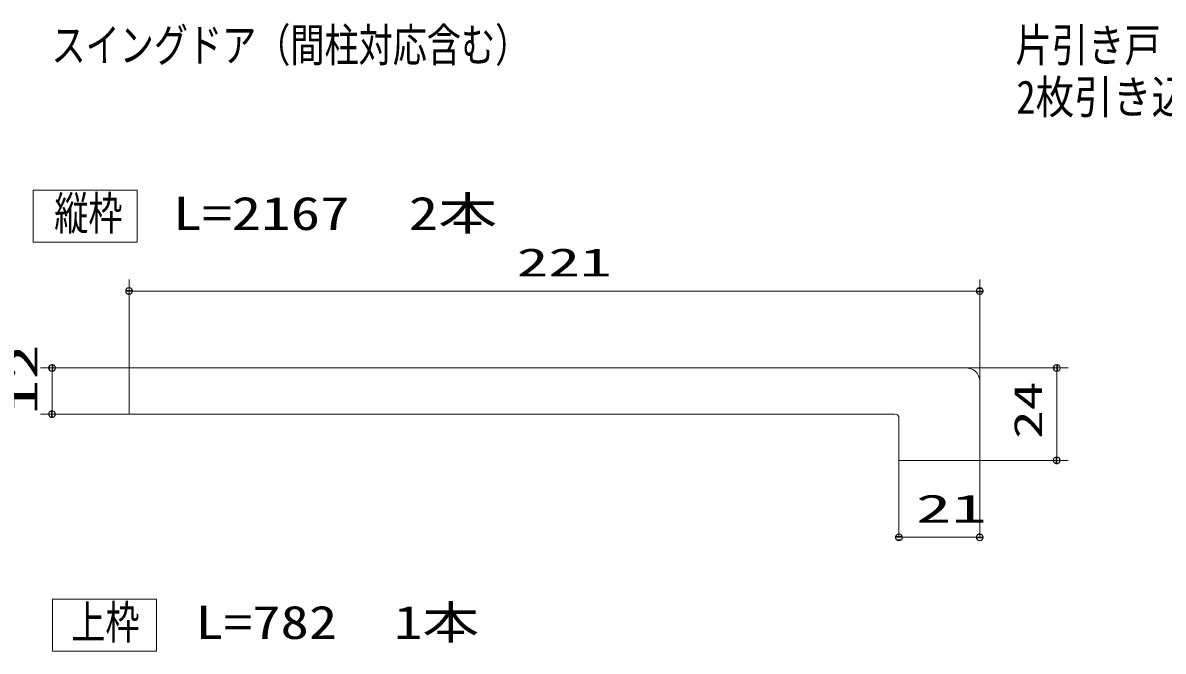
# Model space of a CAD drawing. Units: millimetres on the paper, with parts at other scales. Extents: x -305 to 305, y -152 to 152.
# Drawn here: x -253.8 to -155.1, y -91.3 to -36.8 of the extents above; entities that cross this region are included whole.
import ezdxf
from ezdxf.enums import TextEntityAlignment as Align

# ---------------------------------------------------------------- set-up
doc = ezdxf.new("R2010")
doc.units = ezdxf.units.MM
doc.layers.add('0-1_TV', color=7, linetype='Continuous', lineweight=9)
doc.layers.add('0-3_0', color=7, linetype='Continuous', lineweight=9)
doc.styles.add('ＭＳ ゴシック', font='')
doc.styles.get('ＭＳ ゴシック').set_extended_font_data('MS Gothic')

# ---------------------------------------------------------------- blocks, each defined once
blk = doc.blocks.new('_DOTSMALL')
at = {"layer": '0-3_0'}
for p, q in [((0.0746, 0.1), (-0.0746, 0.1)), ((0.1223, -0.0248), (-0.1223, -0.0248))]:
    blk.add_line(p, q, dxfattribs=at)
for points in [[(0.125, 0), (0.124, 0.0157), (0.1211, 0.0311), (0.1162, 0.046), (0.1095, 0.0602), (0.1011, 0.0735), (0.0911, 0.0856), (0.0797, 0.0963), (0.067, 0.1055), (0.0532, 0.1131), (0.0386, 0.1189), (0.0234, 0.1228), (0.0078, 0.1248), (-0.0078, 0.1248), (-0.0234, 0.1228), (-0.0386, 0.1189), (-0.0532, 0.1131), (-0.067, 0.1055), (-0.0797, 0.0963), (-0.0911, 0.0856), (-0.1011, 0.0735), (-0.1095, 0.0602), (-0.1162, 0.046), (-0.1211, 0.0311), (-0.124, 0.0157), (-0.125, 0), (0, 0)], [(-0.125, 0), (-0.124, -0.0157), (-0.1211, -0.0311), (-0.1162, -0.046), (-0.1095, -0.0602), (-0.1011, -0.0735), (-0.0911, -0.0856), (-0.0797, -0.0963), (-0.067, -0.1055), (-0.0532, -0.1131), (-0.0386, -0.1189), (-0.0234, -0.1228), (-0.0078, -0.1248), (0.0078, -0.1248), (0.0234, -0.1228), (0.0386, -0.1189), (0.0532, -0.1131), (0.067, -0.1055), (0.0797, -0.0963), (0.0911, -0.0856), (0.1011, -0.0735), (0.1095, -0.0602), (0.1162, -0.046), (0.1211, -0.0311), (0.124, -0.0157), (0.125, 0), (0, 0)]]:
    blk.add_lwpolyline(points, close=True, dxfattribs=at)

msp = doc.modelspace()

# ---------------------------------------------------------------- linework, layer by layer
at = {"layer": '0-1_TV'}
for p, q in [((-252.928, -51.36), (-252.928, -55.856)), ((-252.928, -51.36), (-243.928, -51.36)), ((-243.928, -51.36), (-243.928, -55.856)), ((-252.928, -55.856), (-243.928, -55.856)), ((-244.639, -66.749), (-244.639, -59.082)), ((-170.972, -67.878), (-170.972, -59.082)), ((-244.639, -60.082), (-170.972, -60.082)), ((-244.639, -66.749), (-252.305, -66.749)), ((-251.305, -70.744), (-251.305, -66.749)), ((-244.639, -66.749), (-172.187, -66.749)), ((-244.639, -70.744), (-244.639, -66.749)), ((-172.187, -66.749), (-163.305, -66.749)), ((-164.305, -66.749), (-164.305, -74.748)), ((-170.972, -67.878), (-170.972, -74.748)), ((-244.639, -70.744), (-252.305, -70.744)), ((-178.363, -70.744), (-244.639, -70.744)), ((-177.972, -74.748), (-177.972, -71.091)), ((-177.972, -74.748), (-177.972, -81.416)), ((-170.972, -74.748), (-177.972, -74.748)), ((-170.972, -74.748), (-170.972, -81.416)), ((-170.972, -74.748), (-163.305, -74.748)), ((-170.972, -81.415), (-177.972, -81.415)), ((-251.261, -86.783), (-251.261, -91.279)), ((-251.261, -86.783), (-242.261, -86.783)), ((-242.261, -86.783), (-242.261, -91.279)), ((-251.261, -91.279), (-242.261, -91.279))]:
    msp.add_line(p, q, dxfattribs=at)
for points in [[(-172.187, -66.749), (-171.96, -66.763), (-171.737, -66.812), (-171.569, -66.879), (-171.415, -66.973), (-171.199, -67.193), (-171.067, -67.434), (-171, -67.654), (-170.975, -67.815), (-170.972, -67.878)], [(-177.972, -71.091), (-177.971, -71.072), (-177.973, -71.022), (-177.989, -70.955), (-178.027, -70.881), (-178.095, -70.813), (-178.204, -70.764), (-178.363, -70.744)]]:
    msp.add_lwpolyline(points, dxfattribs=at)
for centre, start, end in [((-244.639, -66.749), 90, 270), ((-244.639, -66.749), 0, 180), ((-172.187, -66.749), 86.39937, 266.39937), ((-172.187, -66.749), 270, 90), ((-170.972, -67.878), 183.24357, 3.24357), ((-170.972, -67.878), 0, 180), ((-244.639, -70.744), 90, 270), ((-244.639, -70.744), 180, 0), ((-178.363, -70.744), 83.09328, 263.09328), ((-178.363, -70.744), 270, 90), ((-177.972, -71.091), 176.6011, 356.6011), ((-177.972, -71.091), 0, 180), ((-177.972, -74.748), 90, 270), ((-177.972, -74.748), 180, 0), ((-170.972, -74.748), 180, 0), ((-170.972, -74.748), 270, 90)]:
    msp.add_arc(centre, 0.0003, start, end, dxfattribs=at)

# ---------------------------------------------------------------- block references
at = {"layer": '0-1_TV', "xscale": 2.32, "yscale": 2.32}
for p, rotation in [((-244.639, -60.082), 180), ((-251.305, -66.749), 90), ((-164.305, -66.749), 90), ((-251.305, -70.744), 270), ((-164.305, -74.748), 270), ((-177.972, -81.415), 180)]:
    msp.add_blockref('_DOTSMALL', p, dxfattribs=dict(at, rotation=rotation))
for p in [(-170.972, -60.082), (-170.972, -81.415)]:
    msp.add_blockref('_DOTSMALL', p, dxfattribs=at)

# ---------------------------------------------------------------- texts
at = {"layer": '0-1_TV', "style": 'ＭＳ ゴシック'}
for s, height, width, p in [('スイングドア（間柱対応含む）', 2.889, 0.75, (-251.355, -41.089)), ('片引き戸', 2.886, 0.8, (-167.887, -41.089)), ('2枚引き込戸', 2.886, 0.85, (-167.801, -45.585)), ('縦枠', 2.889, 0.75, (-251.114, -55.663)), ('L=2167\u30002本', 2.886, 1.3, (-240.851, -55.663)), ('221', 2.441, 1.65, (-211.065, -59.552)), ('21', 2.441, 1.85, (-176.504, -80.885)), ('上枠', 2.889, 0.75, (-249.636, -91.086)), ('L=782\u30001本', 2.886, 1.25, (-238.881, -91.086))]:
    msp.add_text(s, height=height, dxfattribs=dict(at, width=width)).set_placement(p, align=Align.BOTTOM_LEFT)
for s, width, p in [('12', 1.85, (-251.835, -70.825)), ('24', 1.5, (-164.835, -72.901))]:
    msp.add_text(s, height=2.441, rotation=90, dxfattribs=dict(at, width=width)).set_placement(p, align=Align.BOTTOM_LEFT)

doc.saveas('drawing.dxf')
